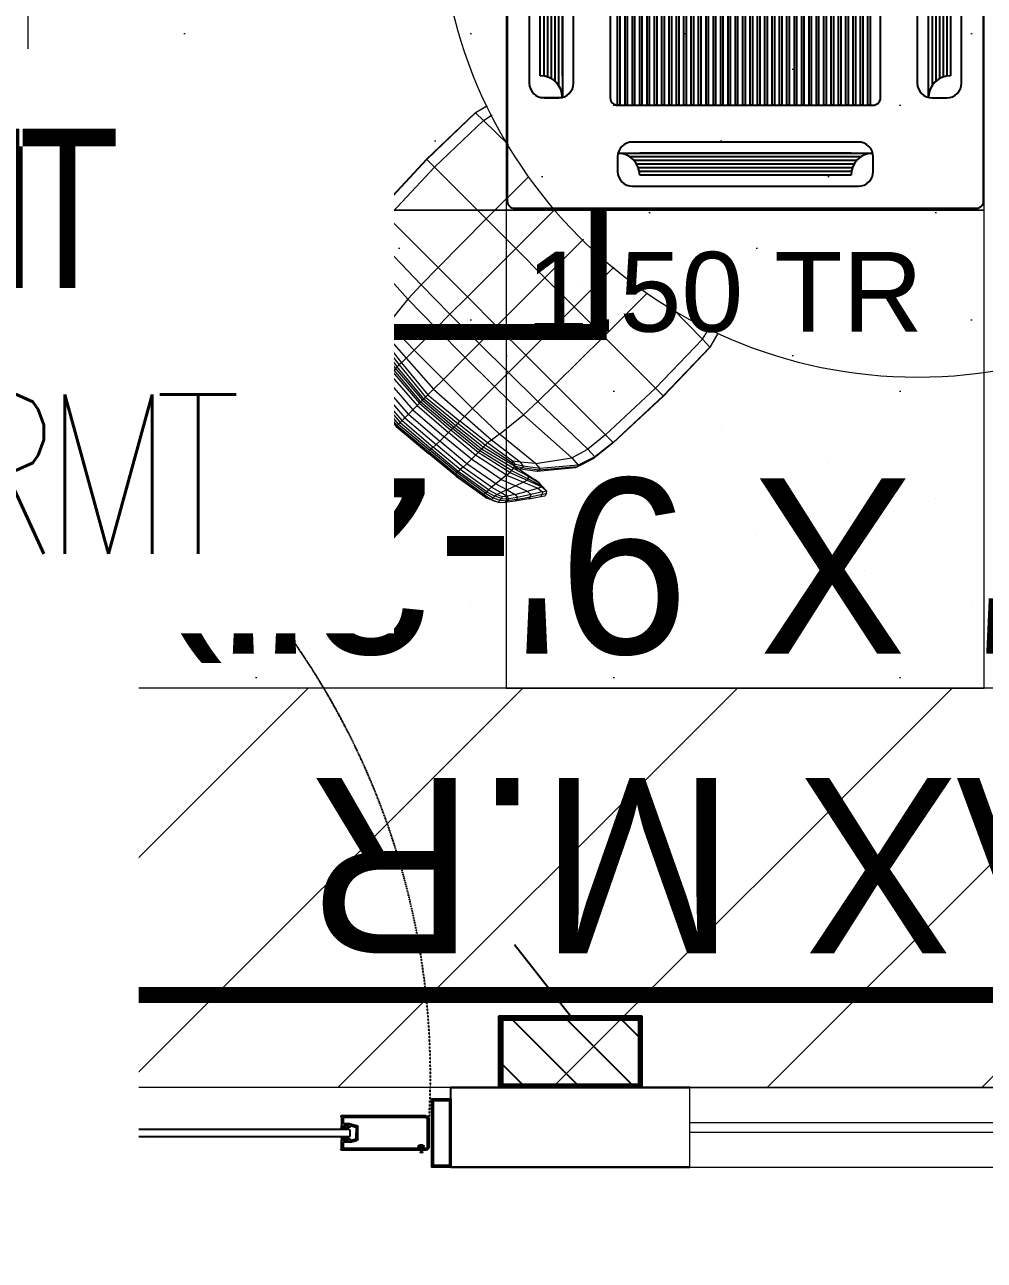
# Model space of a CAD drawing. Header units: millimetres. Extents: x 148480 to 578986, y 39883 to 155062.
# Drawn here: x 246622 to 247826, y 88397 to 89948 of the extents above; entities that cross this region are included whole.
import ezdxf

# ---------------------------------------------------------------- set-up
doc = ezdxf.new("R2010")
doc.units = ezdxf.units.MM
doc.linetypes.add('CONTINOUS', pattern=[0])
doc.linetypes.add('HIDDEN', pattern=[0.375, 0.25, -0.125])
for name, color, linetype in [('001-TEXT', 250, 'Continuous'), ('2', 7, 'Continuous'), ('AC-RA-DIFFUSER', 6, 'Continuous'), ('ceilings', 253, 'Continuous'), ('DNM JEB', 4, 'Continuous'), ('EL-SWITCH BOXWS', 30, 'Continuous'), ('Flooring', 44, 'Continuous'), ('Hatch 01_UC', 7, 'Continuous'), ('I - MODULAR', 44, 'Continuous'), ('Layer4', 6, 'Continuous'), ('M HVAC DRAIN PIPE', 30, 'Continuous'), ('M-HVAC VRV PIPE', 4, 'Continuous'), ('M-HVAC-TEXT', 7, 'Continuous'), ('TENANCY', 3, 'Continuous')]:
    doc.layers.add(name, color=color, linetype=linetype)
for name, color, linetype, lineweight in [('A-GLAZ', 140, 'Continuous', 18), ('G-IMPT', 8, 'Continuous', 5), ('I-FURN', 30, 'Continuous', 5), ('I-PART-GYP', 6, 'Continuous', 30), ('M-HVAC-CASSETTE UNIT', 7, 'Continuous', 18), ('P-PIPE-IDEN', 7, 'Continuous', 9)]:
    doc.layers.add(name, color=color, linetype=linetype, lineweight=lineweight)
doc.styles.add('Arial_2', font='arial.ttf', dxfattribs={"height": 75})
doc.styles.add('Herbalife_Third Floor - Furniture Layout - 210201$0$CG', font='GOTHIC.TTF')
doc.styles.add('romans', font='stylu.ttf', dxfattribs={"height": 125})
doc.styles.add('VIJETH', font='swiss.ttf')

# ---------------------------------------------------------------- blocks, each defined once
blk = doc.blocks.new('A$C5BB6640F')
at = {"layer": '2', "color": 8, "linetype": 'Continuous'}
for p, q in [((0.8, 2.6), (0, 0)), ((1, 2.6), (0.5, 0)), ((2.1, 8.2), (0.8, 8.2)), ((0.8, 8.2), (0.8, 2.6)), ((2.1, 6.4), (0.8, 6.4)), ((2.1, 4.5), (0.8, 4.5)), ((2.1, 2.6), (0.8, 2.6)), ((1.2, 2.6), (0.9, 0)), ((1.4, 2.6), (1.4, 0)), ((1.6, 2.6), (1.9, 0)), ((1.8, 2.6), (2.3, 0)), ((2.1, 8.2), (2.1, 2.6)), ((2.1, 2.6), (2.8, 0))]:
    blk.add_line(p, q, dxfattribs=at)
blk = doc.blocks.new('A$C4A242C7C')
at = {"layer": '2', "color": 8, "linetype": 'Continuous'}
for p, q in [((0, 4), (0, 115.4)), ((0.4, 115.8), (0.6, 115.8)), ((1.4, 115), (13, 115)), ((13, 115), (13, 112.6)), ((32, 115), (32, 112.6)), ((43.6, 115), (32, 115)), ((44.6, 115.8), (44.4, 115.8)), ((45, 11.7), (45, 115.4)), ((2, 113), (10.5, 113)), ((2, 4), (2, 113)), ((10.5, 103.9), (10.5, 113)), ((10.6, 103.4), (12.8, 95.2)), ((14, 111.3), (12.5, 111.3)), ((12.5, 104.8), (12.5, 111.3)), ((14, 104.8), (12.5, 104.8)), ((14.8, 103.8), (12.5, 103.8)), ((12.5, 103.8), (14.7, 95.7)), ((14.7, 112.6), (13, 112.6)), ((14, 110), (14, 111.3)), ((14, 106.1), (14, 104.8)), ((14.3, 109.8), (15, 110)), ((14.3, 106.3), (15, 106.1)), ((14.7, 112.6), (15.2, 110.4)), ((14.8, 103.8), (15.2, 105.6)), ((30.3, 112.6), (29.8, 110.4)), ((30.2, 103.8), (29.8, 105.6)), ((30.7, 109.8), (30, 110)), ((30.7, 106.3), (30, 106.1)), ((30.2, 103.8), (32.5, 103.8)), ((32, 112.6), (30.3, 112.6)), ((32.5, 103.8), (30.3, 95.7)), ((31, 111.3), (32.5, 111.3)), ((31, 110), (31, 111.3)), ((31, 106.1), (31, 104.8)), ((31, 104.8), (32.5, 104.8)), ((34.4, 103.4), (32.2, 95.2)), ((32.5, 104.8), (32.5, 111.3)), ((34.5, 113), (43, 113)), ((34.5, 103.9), (34.5, 113)), ((43, 14.2), (43, 113)), ((14.7, 95.7), (22.5, 95.7)), ((30.3, 93.7), (14.7, 93.7)), ((30.3, 95.7), (22.5, 95.7)), ((4, 2), (41, 2)), ((4, 0), (41, 0)), ((38.5, 8.4), (38.5, 11.7)), ((42.5, 13.7), (40.5, 13.7)), ((40.5, 8.8), (40.5, 11.3)), ((42.5, 6.4), (40.5, 6.4)), ((44, 11.7), (40.9, 11.7)), ((44, 8.4), (40.9, 8.4)), ((43, 4), (43, 5.9)), ((44, 11.6), (44, 11.7)), ((44, 8.4), (44, 8.5)), ((44.4, 11.2), (44.5, 11.2)), ((44.4, 8.9), (44.5, 8.9)), ((45, 4), (45, 8.4))]:
    blk.add_line(p, q, dxfattribs=at)
for centre, radius, start, end in [((0.4, 115.4), 0.4, 90, 180), ((0.6, 115.4), 0.4, 0, 90), ((1.4, 115.4), 0.4, 180, 270), ((43.6, 115.4), 0.4, 270, 0), ((44.4, 115.4), 0.4, 90, 180), ((44.6, 115.4), 0.4, 0, 90), ((12.5, 103.9), 2, 180, 195), ((14.2, 110), 0.2, 180, 285), ((14.2, 106.1), 0.2, 75, 180), ((14.8, 110.3), 0.4, 285, 15), ((14.8, 105.7), 0.4, 345, 75), ((30.1, 110.3), 0.4, 165, 255), ((30.1, 105.7), 0.4, 105, 195), ((30.8, 110), 0.2, 255, 0), ((30.8, 106.1), 0.2, 0, 105), ((32.5, 103.9), 2, 345, 0), ((14.7, 95.7), 2, 195, 270), ((30.3, 95.7), 2, 270, 345), ((4, 4), 4, 180, 270), ((4, 4), 2, 180, 270), ((40.5, 11.7), 2, 90, 180), ((40.5, 8.4), 2, 180, 270), ((40.9, 11.3), 0.4, 90, 180), ((40.9, 8.8), 0.4, 180, 270), ((41, 4), 4, 270, 0), ((41, 4), 2, 270, 0), ((42.5, 14.2), 0.5, 270, 0), ((42.5, 5.9), 0.5, 0, 90), ((44.4, 11.6), 0.4, 180, 270), ((44.4, 8.5), 0.4, 90, 180), ((44.5, 11.7), 0.5, 270, 0), ((44.5, 8.4), 0.5, 0, 90)]:
    blk.add_arc(centre, radius, start, end, dxfattribs=at)
blk = doc.blocks.new('A$C109E4DED')
at = {"layer": 'TENANCY', "rotation": 90}
blk.add_blockref('A$C4A242C7C', (75.8, 0), dxfattribs=at)
blk = doc.blocks.new('A$C57546ED1')
at = {"layer": '2', "color": 8, "linetype": 'Continuous'}
mesh = blk.add_polyface(dxfattribs=at)
corners = [(1, 3.4), (0.7, 2.6), (0, 2.7), (0.8, 4.1)]
mesh.append_faces([[corners[k] for k in face] for face in [(0, 1, 2, 3)]], dxfattribs={"color": 8})
mesh = blk.add_polyface(dxfattribs=at)
corners = [(2, 3.4), (2, 2.6), (0.7, 2.6), (1, 3.4)]
mesh.append_faces([[corners[k] for k in face] for face in [(0, 1, 2, 3)]], dxfattribs={"color": 8})
mesh = blk.add_polyface(dxfattribs=at)
corners = [(2.3, 4.1), (2.2, 1.7), (2, 2.6), (2, 3.4)]
mesh.append_faces([[corners[k] for k in face] for face in [(0, 1, 2, 3)]], dxfattribs={"color": 8})
mesh = blk.add_polyface(dxfattribs=at)
corners = [(2.7, 3.4), (2.5, 2.5), (2.2, 1.7), (2.3, 4.1)]
mesh.append_faces([[corners[k] for k in face] for face in [(0, 1, 2, 3)]], dxfattribs={"color": 8})
mesh = blk.add_polyface(dxfattribs=at)
corners = [(3.3, 3.4), (3.2, 2.5), (2.5, 2.5), (2.7, 3.4)]
mesh.append_faces([[corners[k] for k in face] for face in [(0, 1, 2, 3)]], dxfattribs={"color": 8})
mesh = blk.add_polyface(dxfattribs=at)
corners = [(3.6, 4.2), (3.5, 2.4), (3.2, 2.5), (3.3, 3.4)]
mesh.append_faces([[corners[k] for k in face] for face in [(0, 1, 2, 3)]], dxfattribs={"color": 8})
mesh = blk.add_polyface(dxfattribs=at)
corners = [(4.1, 3.5), (3.9, 2.4), (3.5, 2.4), (3.6, 4.2)]
mesh.append_faces([[corners[k] for k in face] for face in [(0, 1, 2, 3)]], dxfattribs={"color": 8})
mesh = blk.add_polyface(dxfattribs=at)
corners = [(6.5, 3.6), (5.8, 2.3), (3.9, 2.4), (4.1, 3.5)]
mesh.append_faces([[corners[k] for k in face] for face in [(0, 1, 2, 3)]], dxfattribs={"color": 8})
mesh = blk.add_polyface(dxfattribs=at)
corners = [(6.8, 4.6), (6.2, 0), (5.8, 2.3), (6.5, 3.6)]
mesh.append_faces([[corners[k] for k in face] for face in [(0, 1, 2, 3)]], dxfattribs={"color": 8})
mesh = blk.add_polyface(dxfattribs=at)
corners = [(7.9, 4.6), (7.5, 0), (6.2, 0), (6.8, 4.6)]
mesh.append_faces([[corners[k] for k in face] for face in [(0, 1, 2, 3)]], dxfattribs={"color": 8})
blk = doc.blocks.new('Steelcase EMEA Bolia - Mood Dining Chair - scx_bolia_d3_ancilary_mood_leg_18ba0357-414835-Level 1')
at = {"layer": 'G-IMPT'}
for p, q in [((-180, 167.4), (-167.9, 179.5)), ((-167.9, 179.5), (-166.8, 179.3)), ((-160.2, 171.8), (-167.9, 179.5)), ((-160.8, 171), (-167.9, 179.5)), ((-159.8, 172.2), (-166.8, 179.3)), ((-159.8, 172.2), (-166.8, 179.3)), ((-180, 167.4), (-179.8, 166.3)), ((-171.1, 158.5), (-180, 167.4)), ((-180, 167.4), (-171.2, 158.5)), ((-171.5, 158.1), (-179.8, 166.3))]:
    blk.add_line(p, q, dxfattribs=at)
blk = doc.blocks.new('Steelcase EMEA Bolia - Mood Dining Chair - scx_bolia_d3_ancilary_mood_back_18ba0357-414834-Level 1')
at = {"layer": 'G-IMPT'}
for p, q in [((-136.3, 243.9), (-90.2, 251.5)), ((-87, 250), (-130.5, 243.4)), ((-87.8, 251.5), (-128.1, 245.1)), ((-90.2, 251.5), (-44.7, 255.9)), ((-90.2, 251.5), (-87.8, 251.5)), ((-87.8, 251.5), (-43.7, 255.8)), ((-87.8, 251.5), (-87, 250)), ((-87.1, 245.4), (-43.4, 249.5)), ((-87, 250), (-43.3, 254.3)), ((-87, 247.7), (-43.3, 251.9)), ((-87, 247.7), (-87, 250)), ((-44.7, 255.9), (7.8, 260.5)), ((-44.7, 255.9), (-43.7, 255.8)), ((-43.7, 255.8), (7.8, 260.5)), ((-43.7, 255.8), (-43.3, 254.3)), ((7.8, 250.3), (-43.6, 246.2)), ((-43.6, 246.2), (-43.4, 249.5)), ((-43.4, 249.5), (7.8, 253.7)), ((-43.4, 249.5), (-43.3, 251.9)), ((7.8, 258.8), (-43.3, 254.3)), ((7.8, 256.3), (-43.3, 251.9)), ((-43.3, 251.9), (-43.3, 254.3)), ((7.8, 260.5), (60.3, 255.9)), ((7.8, 260.5), (7.8, 258.8)), ((7.8, 260.5), (59.2, 255.8)), ((7.8, 256.3), (7.8, 258.8)), ((7.8, 258.8), (58.8, 254.3)), ((7.8, 253.7), (7.8, 256.3)), ((7.8, 256.3), (58.8, 251.9)), ((7.8, 250.3), (7.8, 253.7)), ((7.8, 253.7), (58.9, 249.5)), ((7.8, 245.4), (7.8, 250.3)), ((7.8, 250.3), (59.1, 246.2)), ((59.2, 255.8), (58.8, 254.3)), ((58.8, 251.9), (58.8, 254.3)), ((102.5, 250), (58.8, 254.3)), ((102.6, 247.7), (58.8, 251.9)), ((58.9, 249.5), (58.8, 251.9)), ((59.1, 246.2), (58.9, 249.5)), ((102.7, 245.4), (58.9, 249.5)), ((60.3, 255.9), (59.2, 255.8)), ((103.3, 251.5), (59.2, 255.8)), ((105.7, 251.5), (60.3, 255.9)), ((103.3, 251.5), (102.5, 250)), ((102.6, 247.7), (102.5, 250)), ((146, 243.4), (102.5, 250)), ((105.7, 251.5), (103.3, 251.5)), ((103.3, 251.5), (143.6, 245.1)), ((105.7, 251.5), (151.8, 243.9)), ((-149.9, 237.3), (-156.6, 231.3)), ((-149.8, 234.2), (-156.5, 228.2)), ((-141.8, 240.9), (-149.9, 237.3)), ((-143.8, 240.8), (-149.9, 237.3)), ((-149.8, 234.2), (-149.9, 237.3)), ((-141.8, 238), (-149.8, 234.2)), ((-149.5, 231.2), (-149.8, 234.2)), ((-141.6, 235.1), (-149.5, 231.2)), ((-143.8, 240.8), (-136.3, 243.9)), ((-142, 231.4), (-141.6, 235.1)), ((-130.3, 234.8), (-142, 231.4)), ((-136.3, 243.9), (-141.8, 240.9)), ((-130.5, 243.4), (-141.8, 240.9)), ((-141.8, 238), (-141.8, 240.9)), ((-130.6, 240.8), (-141.8, 238)), ((-141.6, 235.1), (-141.8, 238)), ((-130.5, 238.2), (-141.6, 235.1)), ((-136.3, 243.9), (-128.1, 245.1)), ((-87.6, 237.4), (-130.7, 229.9)), ((-130.7, 229.9), (-130.3, 234.8)), ((-130.6, 240.8), (-87, 247.7)), ((-130.6, 240.8), (-130.5, 243.4)), ((-130.5, 238.2), (-130.6, 240.8)), ((-87.1, 245.4), (-130.5, 238.2)), ((-128.1, 245.1), (-130.5, 243.4)), ((-130.3, 234.8), (-130.5, 238.2)), ((-130.3, 234.8), (-87.3, 242.2)), ((-87.9, 231), (-87.6, 237.4)), ((-87.9, 231), (-44, 235)), ((-87.6, 237.4), (-87.3, 242.2)), ((-87.6, 237.4), (-43.8, 241.4)), ((-87.3, 242.2), (-43.6, 246.2)), ((-87.3, 242.2), (-87.1, 245.4)), ((-87.1, 245.4), (-87, 247.7)), ((-44.1, 227.1), (-44, 235)), ((-44, 235), (-43.8, 241.4)), ((7.8, 238.9), (-44, 235)), ((-43.8, 241.4), (-43.6, 246.2)), ((-43.8, 241.4), (7.8, 245.4)), ((7.8, 238.9), (7.8, 245.4)), ((7.8, 245.4), (59.3, 241.4)), ((7.8, 230.9), (7.8, 238.9)), ((7.8, 238.9), (59.5, 235)), ((102.8, 242.2), (59.1, 246.2)), ((59.3, 241.4), (59.1, 246.2)), ((59.5, 235), (59.3, 241.4)), ((103.2, 237.4), (59.3, 241.4)), ((103.5, 231), (59.5, 235)), ((59.6, 227.1), (59.5, 235)), ((102.7, 245.4), (102.6, 247.7)), ((146.2, 240.8), (102.6, 247.7)), ((102.8, 242.2), (102.7, 245.4)), ((146, 238.2), (102.7, 245.4)), ((103.2, 237.4), (102.8, 242.2)), ((145.9, 234.8), (102.8, 242.2)), ((103.5, 231), (103.2, 237.4)), ((146.2, 229.9), (103.2, 237.4)), ((151.8, 243.9), (143.6, 245.1)), ((143.6, 245.1), (146, 243.4)), ((145.9, 234.8), (146, 238.2)), ((146.2, 229.9), (145.9, 234.8)), ((145.9, 234.8), (157.5, 231.4)), ((146.2, 240.8), (146, 243.4)), ((146, 243.4), (157.3, 240.9)), ((146, 238.2), (146.2, 240.8)), ((146, 238.2), (157.1, 235.1)), ((146.2, 240.8), (157.3, 238)), ((159.3, 240.8), (151.8, 243.9)), ((151.8, 243.9), (157.3, 240.9)), ((157.1, 235.1), (157.3, 238)), ((157.5, 231.4), (157.1, 235.1)), ((165.1, 231.2), (157.1, 235.1)), ((157.3, 238), (157.3, 240.9)), ((157.3, 240.9), (165.4, 237.3)), ((157.3, 238), (165.3, 234.2)), ((159.3, 240.8), (165.4, 237.3)), ((165.1, 231.2), (165.3, 234.2)), ((165.3, 234.2), (165.4, 237.3)), ((165.3, 234.2), (172.1, 228.2)), ((165.4, 237.3), (172.1, 231.3)), ((-164, 221.7), (-174.1, 207.1)), ((-163.9, 218.7), (-173.6, 204.1)), ((-164, 221.7), (-156.6, 231.3)), ((-163.9, 218.7), (-164, 221.7)), ((-163.9, 218.7), (-156.5, 228.2)), ((-162.9, 215.9), (-163.9, 218.7)), ((-162.9, 215.9), (-156, 225.2)), ((-158.2, 215.2), (-152.6, 224)), ((-146.9, 218.3), (-158.2, 215.2)), ((-156.5, 228.2), (-156.6, 231.3)), ((-156, 225.2), (-156.5, 228.2)), ((-149.5, 231.2), (-156, 225.2)), ((-152.6, 224), (-156, 225.2)), ((-148.3, 228.9), (-152.6, 224)), ((-143.8, 226.1), (-152.6, 224)), ((-151.1, 207.3), (-146.9, 218.3)), ((-148.3, 228.9), (-149.5, 231.2)), ((-142, 231.4), (-148.3, 228.9)), ((-146.9, 218.3), (-143.8, 226.1)), ((-131.4, 223.1), (-146.9, 218.3)), ((-143.8, 226.1), (-142, 231.4)), ((-130.7, 229.9), (-143.8, 226.1)), ((-88, 223.1), (-132.5, 214.3)), ((-132.5, 214.3), (-131.4, 223.1)), ((-131.4, 223.1), (-87.9, 231)), ((-131.4, 223.1), (-130.7, 229.9)), ((-88, 223.1), (-87.9, 231)), ((-88, 223.1), (-44.1, 227.1)), ((-88, 215.9), (-88, 223.1)), ((-88, 215.9), (-44.1, 219.8)), ((-44.1, 227.1), (7.8, 230.9)), ((-44.1, 219.8), (-44.1, 227.1)), ((-44.1, 219.8), (7.8, 223.6)), ((-44.1, 219.8), (-44.1, 215.4)), ((-44.1, 215.4), (7.8, 219.4)), ((7.8, 223.6), (7.8, 230.9)), ((7.8, 230.9), (59.6, 227.1)), ((7.8, 223.6), (7.8, 219.4)), ((7.8, 223.6), (59.6, 219.8)), ((7.8, 216.7), (7.8, 219.4)), ((7.8, 219.4), (59.6, 215.4)), ((103.6, 223.1), (59.6, 227.1)), ((59.6, 227.1), (59.6, 219.8)), ((103.6, 215.9), (59.6, 219.8)), ((59.6, 219.8), (59.6, 215.4)), ((103.6, 223.1), (103.5, 231)), ((147, 223.1), (103.5, 231)), ((148, 214.3), (103.6, 223.1)), ((103.6, 223.1), (103.6, 215.9)), ((147, 223.1), (146.2, 229.9)), ((146.2, 229.9), (159.3, 226.1)), ((148, 214.3), (147, 223.1)), ((147, 223.1), (162.4, 218.3)), ((159.3, 226.1), (157.5, 231.4)), ((157.5, 231.4), (163.9, 228.9)), ((162.4, 218.3), (159.3, 226.1)), ((159.3, 226.1), (168.1, 224)), ((166.7, 207.3), (162.4, 218.3)), ((162.4, 218.3), (173.7, 215.2)), ((163.9, 228.9), (165.1, 231.2)), ((163.9, 228.9), (168.1, 224)), ((165.1, 231.2), (171.5, 225.2)), ((168.1, 224), (171.5, 225.2)), ((173.7, 215.2), (168.1, 224)), ((171.5, 225.2), (172.1, 228.2)), ((178.4, 215.9), (171.5, 225.2)), ((179.5, 221.7), (172.1, 231.3)), ((172.1, 228.2), (172.1, 231.3)), ((179.4, 218.7), (172.1, 228.2)), ((178.4, 215.9), (179.4, 218.7)), ((179.4, 218.7), (179.5, 221.7)), ((179.4, 218.7), (189.1, 204.1)), ((189.6, 207.1), (179.5, 221.7)), ((-174.1, 207.1), (-182.7, 194.4)), ((-173.6, 204.1), (-181.8, 191.4)), ((-173.6, 204.1), (-174.1, 207.1)), ((-172.1, 201.5), (-173.6, 204.1)), ((-165.8, 201.8), (-172.5, 189.8)), ((-172.1, 201.5), (-162.9, 215.9)), ((-165.8, 201.8), (-172.1, 201.5)), ((-158.2, 215.2), (-165.8, 201.8)), ((-151.1, 207.3), (-165.8, 201.8)), ((-158.2, 215.2), (-162.9, 215.9)), ((-151.1, 207.3), (-154.9, 197.1)), ((-133.4, 206.1), (-154.9, 197.1)), ((-132.5, 214.3), (-151.1, 207.3)), ((-88, 211.2), (-133.8, 200.8)), ((-133.4, 206.1), (-133.8, 200.8)), ((-133.6, 197.2), (-88, 208)), ((-133.4, 206.1), (-88, 215.9)), ((-133.4, 206.1), (-132.5, 214.3)), ((-88, 205), (-133, 193.8)), ((-132.3, 191.1), (-88, 201.8)), ((-88, 215.9), (-88, 211.2)), ((-88, 211.2), (-44.1, 215.4)), ((-88, 208), (-44.1, 212.5)), ((-88, 208), (-88, 211.2)), ((-88, 205), (-44.1, 209.8)), ((-88, 205), (-88, 208)), ((-88, 201.8), (-44.1, 206.8)), ((-88, 201.8), (-88, 205)), ((-87.8, 198.1), (-88, 201.8)), ((-87.8, 198.1), (-44.1, 203.3)), ((7.8, 216.7), (-44.1, 212.5)), ((-44.1, 212.5), (-44.1, 215.4)), ((-44.1, 209.8), (7.8, 214.2)), ((-44.1, 209.8), (-44.1, 212.5)), ((7.8, 211.5), (-44.1, 206.8)), ((-44.1, 206.8), (-44.1, 209.8)), ((-44.1, 203.3), (7.8, 208.4)), ((-44.1, 203.3), (-44.1, 206.8)), ((-44.1, 199.4), (7.8, 204.6)), ((-44.1, 199.4), (-44.1, 203.3)), ((7.8, 214.2), (7.8, 216.7)), ((7.8, 216.7), (59.6, 212.5)), ((7.8, 211.5), (7.8, 214.2)), ((7.8, 214.2), (59.6, 209.8)), ((7.8, 208.4), (7.8, 211.5)), ((7.8, 211.5), (59.6, 206.8)), ((7.8, 204.6), (7.8, 208.4)), ((7.8, 208.4), (59.6, 203.3)), ((7.8, 194.2), (7.8, 204.6)), ((7.8, 204.6), (59.6, 199.4)), ((59.6, 212.5), (59.6, 215.4)), ((103.6, 211.2), (59.6, 215.4)), ((103.6, 208), (59.6, 212.5)), ((59.6, 209.8), (59.6, 212.5)), ((59.6, 206.8), (59.6, 209.8)), ((103.6, 205), (59.6, 209.8)), ((103.5, 201.8), (59.6, 206.8)), ((59.6, 203.3), (59.6, 206.8)), ((103.3, 198.1), (59.6, 203.3)), ((59.6, 203.3), (59.6, 199.4)), ((103.3, 198.1), (103.5, 201.8)), ((103.5, 201.8), (103.6, 205)), ((147.9, 191.1), (103.5, 201.8)), ((149, 206.1), (103.6, 215.9)), ((103.6, 215.9), (103.6, 211.2)), ((103.6, 208), (103.6, 211.2)), ((149.3, 200.8), (103.6, 211.2)), ((103.6, 205), (103.6, 208)), ((149.2, 197.2), (103.6, 208)), ((148.5, 193.8), (103.6, 205)), ((149, 206.1), (148, 214.3)), ((148, 214.3), (166.7, 207.3)), ((149, 206.1), (170.4, 197.1)), ((149, 206.1), (149.3, 200.8)), ((170.4, 197.1), (166.7, 207.3)), ((166.7, 207.3), (181.4, 201.8)), ((173.7, 215.2), (178.4, 215.9)), ((173.7, 215.2), (181.4, 201.8)), ((187.6, 201.5), (178.4, 215.9)), ((181.4, 201.8), (188, 189.8)), ((181.4, 201.8), (187.6, 201.5)), ((187.6, 201.5), (189.1, 204.1)), ((189.1, 204.1), (189.6, 207.1)), ((189.1, 204.1), (197.4, 191.4)), ((189.6, 207.1), (198.3, 194.4)), ((-182.7, 194.4), (-185.9, 190.1)), ((-184.9, 187.1), (-185.9, 190.1)), ((-181.8, 191.4), (-184.9, 187.1)), ((-182.9, 184.5), (-184.9, 187.1)), ((-179.9, 188.9), (-182.9, 184.5)), ((-181.8, 191.4), (-182.7, 194.4)), ((-179.9, 188.9), (-181.8, 191.4)), ((-172.1, 201.5), (-179.9, 188.9)), ((-172.5, 189.8), (-179.9, 188.9)), ((-156.3, 192.2), (-175, 185.2)), ((-172.5, 189.8), (-175, 185.2)), ((-155.6, 189.9), (-173.8, 184.5)), ((-154.9, 197.1), (-172.5, 189.8)), ((-153, 187.7), (-169.2, 183.7)), ((-150.9, 187), (-162.8, 184.8)), ((-157.1, 175.5), (-140.3, 188.3)), ((-133.8, 200.8), (-156.3, 192.2)), ((-154.9, 197.1), (-156.3, 192.2)), ((-155.6, 189.9), (-156.3, 192.2)), ((-133.6, 197.2), (-155.6, 189.9)), ((-153, 187.7), (-155.6, 189.9)), ((-133, 193.8), (-153, 187.7)), ((-153, 187.7), (-150.9, 187)), ((-132.3, 191.1), (-150.9, 187)), ((-140.7, 185.6), (-133.3, 190.9)), ((-140.7, 185.6), (-140.3, 188.3)), ((-140.3, 188.3), (-138.4, 189.8)), ((-138.6, 189.7), (-140.3, 188.3)), ((-140, 183.1), (-131.5, 188.9)), ((-126.6, 190.3), (-138, 191.7)), ((-132.3, 191.1), (-138, 191.7)), ((-88.9, 188.1), (-133.9, 182.1)), ((-133.9, 182.1), (-126.3, 188)), ((-133.6, 197.2), (-133.8, 200.8)), ((-133, 193.8), (-133.6, 197.2)), ((-132, 191.2), (-133.3, 194.1)), ((-133.3, 194.1), (-132.4, 191.5)), ((-132.3, 191.1), (-133, 193.8)), ((-126.6, 190.3), (-132.3, 191.1)), ((-131.5, 188.9), (-132.3, 191.1)), ((-132, 191.2), (-131.5, 188.9)), ((-126.3, 188), (-131.5, 188.9)), ((-126.6, 190.3), (-129.1, 190.8)), ((-87.8, 198.1), (-126.6, 190.3)), ((-126.3, 188), (-126.6, 190.3)), ((-126.3, 188), (-87.8, 194.4)), ((-91, 175.8), (-88.9, 188.1)), ((-88.9, 188.1), (-87.8, 194.4)), ((-88.9, 188.1), (-44.1, 191.3)), ((-87.8, 194.4), (-44.1, 199.4)), ((-87.8, 194.4), (-87.8, 198.1)), ((-44.1, 191.3), (-44.1, 199.4)), ((-44.1, 191.3), (7.8, 194.2)), ((-44.1, 177), (-44.1, 191.3)), ((7.8, 177), (7.8, 194.2)), ((7.8, 194.2), (59.6, 191.3)), ((59.6, 191.3), (59.6, 199.4)), ((103.3, 194.4), (59.6, 199.4)), ((59.6, 177), (59.6, 191.3)), ((104.4, 188.1), (59.6, 191.3)), ((142.1, 190.3), (103.3, 198.1)), ((103.3, 198.1), (103.3, 194.4)), ((104.4, 188.1), (103.3, 194.4)), ((141.8, 188), (103.3, 194.4)), ((106.5, 175.8), (104.4, 188.1)), ((149.4, 182.1), (104.4, 188.1)), ((141.8, 188), (142.1, 190.3)), ((141.8, 188), (147, 188.9)), ((149.4, 182.1), (141.8, 188)), ((142.1, 190.3), (153.5, 191.7)), ((142.1, 190.3), (147.9, 191.1)), ((142.1, 190.3), (144.6, 190.8)), ((147, 188.9), (147.5, 191.2)), ((147, 188.9), (147.8, 191.1)), ((155.6, 183.1), (147, 188.9)), ((147.5, 191.2), (148.8, 194.1)), ((148.8, 194.1), (147.9, 191.5)), ((147.9, 191.1), (148.5, 193.8)), ((147.9, 191.1), (153.5, 191.7)), ((147.9, 191.1), (166.4, 187)), ((148.5, 193.8), (149.2, 197.2)), ((148.5, 193.8), (168.6, 187.7)), ((156.2, 185.6), (148.8, 190.9)), ((149.2, 197.2), (149.3, 200.8)), ((149.2, 197.2), (171.2, 189.9)), ((149.3, 200.8), (171.8, 192.2)), ((155.8, 188.3), (153.9, 189.8)), ((154.1, 189.7), (155.8, 188.3)), ((172.6, 175.5), (155.8, 188.3)), ((156.2, 185.6), (155.8, 188.3)), ((166.4, 187), (168.6, 187.7)), ((166.4, 187), (178.3, 184.8)), ((168.6, 187.7), (171.2, 189.9)), ((168.6, 187.7), (184.7, 183.7)), ((170.4, 197.1), (188, 189.8)), ((170.4, 197.1), (171.8, 192.2)), ((171.2, 189.9), (171.8, 192.2)), ((171.8, 192.2), (190.5, 185.2)), ((172.3, 189.5), (189.3, 184.5)), ((195.5, 188.9), (187.6, 201.5)), ((188, 189.8), (195.5, 188.9)), ((188, 189.8), (190.5, 185.2)), ((195.5, 188.9), (197.4, 191.4)), ((195.5, 188.9), (198.4, 184.5)), ((197.4, 191.4), (198.3, 194.4)), ((197.4, 191.4), (200.4, 187.1)), ((198.3, 194.4), (201.4, 190.1)), ((198.4, 184.5), (200.4, 187.1)), ((200.4, 187.1), (201.4, 190.1)), ((-188.7, 135.8), (-157.6, 173)), ((-188, 138.1), (-157.1, 175.5)), ((-175, 185.2), (-182.9, 184.5)), ((-181.4, 184.4), (-182.9, 184.5)), ((-173.8, 184.5), (-181.4, 184.4)), ((-169.2, 183.7), (-181.4, 184.4)), ((-173.8, 184.5), (-175, 185.2)), ((-173.8, 184.5), (-169.2, 183.7)), ((-169.2, 183.7), (-162.8, 184.8)), ((-157.6, 173), (-140.7, 185.6)), ((-157.6, 173), (-157.1, 175.5)), ((-157, 170.5), (-157.6, 173)), ((-157, 170.5), (-140, 183.1)), ((-148.8, 169.7), (-133.9, 182.1)), ((-148.8, 169.7), (-91, 175.8)), ((-140, 183.1), (-140.7, 185.6)), ((-133.9, 182.1), (-140, 183.1)), ((-94.9, 137.3), (-91, 175.8)), ((-91, 175.8), (-44.1, 177)), ((-44.1, 138.1), (-44.1, 177)), ((-44.1, 177), (7.8, 177)), ((7.8, 177), (7.8, 138.2)), ((7.8, 177), (59.6, 177)), ((106.5, 175.8), (59.6, 177)), ((59.6, 177), (59.6, 138.1)), ((164.3, 169.7), (106.5, 175.8)), ((106.5, 175.8), (110.4, 137.3)), ((149.4, 182.1), (155.6, 183.1)), ((164.3, 169.7), (149.4, 182.1)), ((155.6, 183.1), (156.2, 185.6)), ((172.5, 170.5), (155.6, 183.1)), ((173.1, 173), (156.2, 185.6)), ((172.5, 170.5), (173.1, 173)), ((203.6, 138.1), (172.6, 175.5)), ((173.1, 173), (172.6, 175.5)), ((204.2, 135.8), (173.1, 173)), ((184.7, 183.7), (178.3, 184.8)), ((189.3, 184.5), (184.7, 183.7)), ((184.7, 183.7), (197, 184.4)), ((189.3, 184.5), (190.5, 185.2)), ((189.3, 184.5), (197, 184.4)), ((190.5, 185.2), (198.4, 184.5)), ((197, 184.4), (198.4, 184.5)), ((-188, 133.5), (-157, 170.5)), ((-148.8, 169.7), (-175.9, 132.7)), ((-148.8, 169.7), (-157, 170.5)), ((164.3, 169.7), (172.5, 170.5)), ((164.3, 169.7), (191.4, 132.7)), ((203.6, 133.5), (172.5, 170.5)), ((-188.7, 135.8), (-196.1, 112.5)), ((-188, 138.1), (-195.6, 113.9)), ((-188.7, 135.8), (-195.6, 113.9)), ((-195.6, 111.2), (-188, 133.5)), ((-188.7, 135.8), (-188, 138.1)), ((-188, 133.5), (-188.7, 135.8)), ((-175.9, 132.7), (-188, 133.5)), ((-175.9, 132.7), (-182.6, 110.7)), ((-175.9, 132.7), (-94.9, 137.3)), ((-94.9, 137.3), (-95.8, 112.9)), ((-94.9, 137.3), (-44.1, 138.1)), ((-44.1, 138.1), (7.8, 138.2)), ((-44.1, 138.1), (-44.1, 113.3)), ((7.8, 138.2), (7.8, 113.5)), ((7.8, 138.2), (59.6, 138.1)), ((110.4, 137.3), (59.6, 138.1)), ((59.6, 138.1), (59.6, 113.3)), ((110.4, 137.3), (191.4, 132.7)), ((110.4, 137.3), (111.4, 112.9)), ((191.4, 132.7), (203.6, 133.5)), ((191.4, 132.7), (198.1, 110.7)), ((211.1, 113.9), (203.6, 138.1)), ((204.2, 135.8), (203.6, 138.1)), ((203.6, 133.5), (204.2, 135.8)), ((211.1, 111.2), (203.6, 133.5)), ((204.2, 135.8), (211.7, 112.5)), ((204.2, 135.8), (211.1, 113.9)), ((-199.3, 82.8), (-196.1, 112.5)), ((-198.8, 82.4), (-195.6, 111.2)), ((-195.6, 111.2), (-196.1, 112.5)), ((-182.6, 110.7), (-195.6, 111.2)), ((-185.5, 82.2), (-182.6, 110.7)), ((-182.6, 110.7), (-95.8, 112.9)), ((-96.3, 82.3), (-95.8, 112.9)), ((-95.8, 112.9), (-44.1, 113.3)), ((-44.1, 113.3), (7.8, 113.5)), ((-44.1, 82.4), (-44.1, 113.3)), ((7.8, 82.6), (7.8, 113.5)), ((7.8, 113.5), (59.6, 113.3)), ((59.6, 82.4), (59.6, 113.3)), ((111.4, 112.9), (59.6, 113.3)), ((111.8, 82.3), (111.4, 112.9)), ((111.4, 112.9), (198.1, 110.7)), ((198.1, 110.7), (211.1, 111.2)), ((201, 82.2), (198.1, 110.7)), ((211.1, 111.2), (211.7, 112.5)), ((214.3, 82.4), (211.1, 111.2)), ((214.8, 82.8), (211.7, 112.5)), ((-202.5, -3.5), (-199.3, 82.8)), ((-202, -3.5), (-198.8, 82.4)), ((-198.8, 82.4), (-199.3, 82.8)), ((-185.5, 82.2), (-198.8, 82.4)), ((-188.2, -3.5), (-185.5, 82.2)), ((-185.5, 82.2), (-96.3, 82.3)), ((-96.6, -3.6), (-96.3, 82.3)), ((-96.3, 82.3), (-44.1, 82.4)), ((-44.1, 82.4), (7.8, 82.6)), ((-44.1, -3.6), (-44.1, 82.4)), ((7.8, 82.6), (59.6, 82.4)), ((7.8, 82.6), (7.8, -3.2)), ((59.6, -3.6), (59.6, 82.4)), ((111.8, 82.3), (59.6, 82.4)), ((112.2, -3.6), (111.8, 82.3)), ((201, 82.2), (111.8, 82.3)), ((201, 82.2), (214.3, 82.4)), ((203.7, -3.5), (201, 82.2)), ((214.3, 82.4), (214.8, 82.8)), ((217.5, -3.5), (214.3, 82.4)), ((218, -3.5), (214.8, 82.8)), ((-200.6, -88.2), (-202.5, -3.5)), ((-202, -3.5), (-202.5, -3.5)), ((-188.2, -3.5), (-202, -3.5)), ((-200.1, -88.2), (-202, -3.5)), ((-186.5, -88.4), (-188.2, -3.5)), ((-188.2, -3.5), (-96.6, -3.6)), ((-96.4, -79.2), (-96.6, -3.6)), ((-96.6, -3.6), (-44.1, -3.6)), ((-44.1, -3.6), (7.8, -3.2)), ((-44.1, -72.1), (-44.1, -3.6)), ((7.8, -71.6), (7.8, -3.2)), ((59.6, -3.6), (7.8, -3.2)), ((59.6, -73.7), (59.6, -3.6)), ((112.2, -3.6), (59.6, -3.6)), ((111.9, -79.8), (112.2, -3.6)), ((203.7, -3.5), (112.2, -3.6)), ((202.1, -88.4), (203.7, -3.5)), ((203.7, -3.5), (217.5, -3.5)), ((215.6, -88.2), (217.5, -3.5)), ((216.1, -88.2), (218, -3.5)), ((217.5, -3.5), (218, -3.5)), ((-200.6, -88.2), (-196.4, -104.6)), ((-200.1, -88.2), (-200.6, -88.2)), ((-186.5, -88.4), (-200.1, -88.2)), ((-195.9, -104.5), (-200.1, -88.2)), ((-186.5, -88.4), (-183.7, -100.9)), ((-186.5, -88.4), (-142.7, -88.9)), ((202.1, -88.4), (147.7, -89)), ((202.1, -88.4), (198.6, -103.9)), ((202.1, -88.4), (215.6, -88.2)), ((210.6, -107.5), (215.6, -88.2)), ((216.1, -88.2), (211.1, -107.6)), ((215.6, -88.2), (216.1, -88.2))]:
    blk.add_line(p, q, dxfattribs=at)
blk = doc.blocks.new('GFC1')
at = {"layer": 'A-GLAZ', "color": 8, "linetype": 'CONTINOUS', "lineweight": 13, "ltscale": 0.5}
for p, q in [((320089, 89600.4, 0), (321520.9, 89600.4, 0)), ((320089, 89500.4, 0), (321520.9, 89500.4, 0))]:
    blk.add_line(p, q, dxfattribs=at)
at = {"layer": 'A-GLAZ', "color": 8, "lineweight": 13, "ltscale": 0.5}
blk.add_line((320089, 89500.4, 0), (320089, 89600.4, 0), dxfattribs=at)
at = {"layer": 'A-GLAZ', "color": 8}
for p, q in [((320089, 89556.4, 0), (321520.9, 89556.4, 0)), ((320089, 89544.4, 0), (321520.9, 89544.4, 0))]:
    blk.add_line(p, q, dxfattribs=at)
at = {"layer": 'DNM JEB', "color": 8, "linetype": 'Continuous'}
blk.add_line((319789, 89500.4), (319789, 89600.4), dxfattribs=at)
at = {"layer": 'DNM JEB', "color": 8}
for p, q in [((318914.8, 89548), (319661.1, 89548)), ((319661.1, 89538.5), (318914.8, 89538.5))]:
    blk.add_line(p, q, dxfattribs=at)
at = {"layer": 'DNM JEB', "color": 8, "linetype": 'Continuous'}
for points in [[(319789, 89500.4), (319765.1, 89500.4), (319765.1, 89586.1), (319789, 89586.1)], [(319787.1, 89502.3), (319767.1, 89502.3), (319767.1, 89584.2), (319787.1, 89584.2)]]:
    blk.add_lwpolyline(points, close=True, dxfattribs=at)
at = {"layer": 'DNM JEB', "color": 8}
blk.add_lwpolyline([(319661.1, 89538.5), (319662.5, 89539.9), (319662.5, 89546.6), (319661.1, 89548)], dxfattribs=at)
at = {"layer": 'DNM JEB', "color": 8, "linetype": 'HIDDEN', "ltscale": 0.1}
blk.add_arc((318812.7, 89615.5), 950.6, 356.5059, 87.1815, dxfattribs=at)
at = {"layer": 'Flooring', "color": 8, "linetype": 'HIDDEN', "ltscale": 1500}
blk.add_arc((312848.3, 80077), 9598.5, 16.54068, 121.95899, dxfattribs=at)
at = {"layer": 'I-FURN', "color": 8}
for start, end in [(90, 270), (90, 270), (270, 90), (270, 90)]:
    blk.add_arc((320374.6, 91092.1), 600, start, end, dxfattribs=at)
at = {"layer": 'I-PART-GYP', "color": 8, "linetype": 'CONTINOUS'}
for points in [[(319789, 89600.4), (320089, 89600.4)], [(320089, 89500.4), (319789, 89500.4)]]:
    blk.add_lwpolyline(points, dxfattribs=at)
at = {"layer": 'DNM JEB', "color": 8}
for name, p, xscale, yscale, zscale, rotation in [('A$C109E4DED', (319689.1, 89564.7), -0.9523809523809526, 0.9523809523809526, 0.9523809523809528, 180), ('A$C5BB6640F', (319753.2, 89518.1), -0.9523809523809523, 0.9523809523809523, 0.9523809523809526, 359.9999999999999)]:
    blk.add_blockref(name, p, dxfattribs=dict(at, xscale=xscale, yscale=yscale, zscale=zscale, rotation=rotation))
at = {"layer": 'DNM JEB', "color": 8, "ltscale": 1.2, "zscale": 0.9523809523809526}
for p, xscale, yscale, rotation in [((319659, 89552.3), 0.9523809523809526, 0.9523809523809526, 180), ((319659, 89534.2), -0.9523809523809523, 0.9523809523809523, 359.9999999999999)]:
    blk.add_blockref('A$C57546ED1', p, dxfattribs=dict(at, xscale=xscale, yscale=yscale, rotation=rotation))
at = {"layer": 'I - MODULAR', "color": 8, "xscale": -1, "rotation": 134.999999999999}
for name in ['Steelcase EMEA Bolia - Mood Dining Chair - scx_bolia_d3_ancilary_mood_back_18ba0357-414834-Level 1', 'Steelcase EMEA Bolia - Mood Dining Chair - scx_bolia_d3_ancilary_mood_leg_18ba0357-414835-Level 1']:
    blk.add_blockref(name, (319899.2, 90619.9), dxfattribs=at)
at = {"layer": '001-TEXT', "color": 8, "style": 'Herbalife_Third Floor - Furniture Layout - 210201$0$CG'}
for s, p in [('(10\'-3" X 9\'-2")', (321295.7, 90365.1)), ('4 PAX M.R', (321061.5, 89988.7))]:
    blk.add_text(s, height=220, rotation=180, dxfattribs=at).set_placement(p)
blk = doc.blocks.new('GRID')
at = {"layer": 'ceilings', "lineweight": 5}
h = blk.add_hatch(dxfattribs=at)
h.set_pattern_fill('DOTS', color=8, scale=80, angle=45)
h.paths.add_polyline_path([(56229.9, 61282.6), (56229.9, 61882.6), (56829.9, 61882.6), (56829.9, 61282.6)])
at = {"layer": 'ceilings', "color": 8, "lineweight": 5}
blk.add_lwpolyline([(56229.9, 61282.6), (56229.9, 61882.6), (56829.9, 61882.6), (56829.9, 61282.6)], close=True, dxfattribs=at)
blk = doc.blocks.new('celling')
at = {"layer": 'Hatch 01_UC', "linetype": 'Continuous', "lineweight": 0, "transparency": 33554597}
h = blk.add_hatch(dxfattribs=at)
h.set_pattern_fill('ANSI31', color=8, scale=60, angle=180)
h.set_pattern_definition([(225, (458171.04, 85860.92), (134.70384, -134.70384), [])])
h.paths.add_polyline_path([(329028.2, 37069.2), (329028.2, 38869.2), (330828.2, 38869.2), (330828.2, 37069.2)], flags=16)
h.paths.add_polyline_path([(328465.7, 36567.7), (328465.7, 39370.7), (331390.7, 39370.7), (331390.7, 36567.7)])
at = {"layer": 'Hatch 01_UC', "color": 8, "linetype": 'Continuous', "lineweight": 0}
for points in [[(331390.7, 36567.7), (328465.7, 36567.7), (328465.7, 39370.7), (331390.7, 39370.7)], [(330828.2, 37069.2), (329028.2, 37069.2), (329028.2, 38869.2), (330828.2, 38869.2)]]:
    blk.add_lwpolyline(points, close=True, dxfattribs=at)
at = {"layer": 'ceilings', "rotation": 270}
for p in [(267745.6, 94499.1), (267745.6, 93899.1)]:
    blk.add_blockref('GRID', p, dxfattribs=at)
at = {"layer": 'ceilings', "xscale": -1, "rotation": 89.99999999999986}
for p in [(391510.8, 94499.1), (391510.8, 93899.1)]:
    blk.add_blockref('GRID', p, dxfattribs=at)
blk = doc.blocks.new('lsb')
at = {"layer": 'EL-SWITCH BOXWS', "extrusion": (0.000488338, 0.006137, 0.999981)}
h = blk.add_hatch(dxfattribs=at)
h.set_pattern_fill('ANSI31', color=8, scale=1.963905, angle=359.9998, style=0)
h.set_pattern_definition([(314.99982827, (-73506.04995, 20833.20643), (-0.17358683075, -0.1735857902), [])])
h.paths.add_polyline_path([(-179, 8.1), (-179, 202.2), (209.8, 202.2), (209.8, 8.1)])
h.paths.add_polyline_path([(-168.1, 16.1), (-168.1, 192), (200.7, 192), (200.7, 16.1)], flags=17)
at = {"layer": 'EL-SWITCH BOXWS'}
h = blk.add_hatch(dxfattribs=at)
h.set_pattern_fill('ANSI31', color=8, scale=38.4, angle=360, style=0)
h.set_pattern_definition([(135, (1791500.75, 34201.84), (74.331447, 74.331447), [])])
h.paths.add_polyline_path([(-179, 8.1), (-179, 202.2), (209.8, 202.2), (209.8, 8.1)])
at = {"layer": 'EL-SWITCH BOXWS', "color": 8}
for p, q in [((15.4, 202.2), (-136.8, 396.4)), ((-179, 202.2), (-179, 8.1)), ((209.8, 8.1), (209.8, 202.2)), ((-179, 8.1), (209.8, 8.1))]:
    blk.add_line(p, q, dxfattribs=at)
at = {"layer": 'EL-SWITCH BOXWS', "color": 8, "extrusion": (4.72941e-08, 0.012274, 0.999925)}
blk.add_line((-179, 202.2, -1.2), (209.8, 202.2, -1.2), dxfattribs=at)
at = {"layer": 'EL-SWITCH BOXWS', "color": 8, "extrusion": (0.000488338, 0.006137, 0.999981)}
for points, elevation in [([(-179, 202.2), (-179, 8.1), (209.8, 8.1), (209.8, 202.2)], 0), ([(-179, 8.1), (-179, 202.2), (209.8, 202.2), (209.8, 8.1)], 0), ([(-168.1, 16.1), (-168.1, 192), (200.7, 192), (200.7, 16.1)], 0.1)]:
    blk.add_lwpolyline(points, close=True, dxfattribs=dict(at, elevation=elevation))
blk = doc.blocks.new('DCC - All Capacities')
at = {"color": 3}
for p, q in [((-143.9, 273.5), (143.9, 273.5)), ((-143.5, 278.5), (143.5, 278.5)), ((-156.9, 253.5), (156.9, 253.5)), ((-151.1, 258.5), (151.1, 258.5)), ((-147.5, 263.5), (147.5, 263.5)), ((-145.2, 268.5), (145.2, 268.5)), ((173.5, 248.5), (-173.5, 248.5)), ((-143.5, 248.5), (143.5, 248.5)), ((-248.5, 173.5), (-248.5, -173.5)), ((248.5, -173.5), (248.5, 173.5)), ((-258.5, -151.1), (-258.5, 151.1)), ((-253.5, -156.9), (-253.5, 156.9)), ((253.5, 156.9), (253.5, -156.9)), ((258.5, 151.1), (258.5, -151.1)), ((-278.5, -143.5), (-278.5, 143.5)), ((-273.5, -143.9), (-273.5, 143.9)), ((-268.5, -145.2), (-268.5, 145.2)), ((-263.5, -147.5), (-263.5, 147.5)), ((-248.5, -143.5), (-248.5, 143.5)), ((263.5, 147.5), (263.5, -147.5)), ((268.5, 145.2), (268.5, -145.2)), ((273.5, 143.9), (273.5, -143.9)), ((278.5, 143.5), (278.5, -143.5)), ((-248.5, -173.5), (-278.5, -173.5)), ((-173.5, -248.5), (173.5, -248.5)), ((143.5, -248.5), (-143.5, -248.5)), ((156.9, -253.5), (-156.9, -253.5)), ((151.1, -258.5), (-151.1, -258.5)), ((147.5, -263.5), (-147.5, -263.5)), ((145.2, -268.5), (-145.2, -268.5)), ((143.9, -273.5), (-143.9, -273.5)), ((143.5, -278.5), (-143.5, -278.5))]:
    blk.add_line(p, q, dxfattribs=at)
at = {"color": 6}
for points in [[(-313.5, -323.5), (313.5, -323.5, 0.414214), (323.5, -313.5), (323.5, 313.5, 0.414214), (313.5, 323.5), (-313.5, 323.5, 0.414214), (-323.5, 313.5), (-323.5, -313.5, 0.414214)], [(-173.5, 273.5), (-173.5, 253.5, 0.414214), (-153.5, 233.5), (153.5, 233.5, 0.414214), (173.5, 253.5), (173.5, 273.5, 0.414214), (153.5, 293.5), (-153.5, 293.5, 0.414214)], [(-273.5, -173.5), (-253.5, -173.5, 0.414214), (-233.5, -153.5), (-233.5, 153.5, 0.414214), (-253.5, 173.5), (-273.5, 173.5, 0.414214), (-293.5, 153.5), (-293.5, -153.5, 0.414214)], [(-173.5, -183.5), (173.5, -183.5, 0.414214), (183.5, -173.5), (183.5, 173.5, 0.414214), (173.5, 183.5), (-173.5, 183.5, 0.414214), (-183.5, 173.5), (-183.5, -173.5, 0.414214)], [(273.5, 173.5), (253.5, 173.5, 0.414214), (233.5, 153.5), (233.5, -153.5, 0.414214), (253.5, -173.5), (273.5, -173.5, 0.414214), (293.5, -153.5), (293.5, 153.5, 0.414214)], [(173.5, -273.5), (173.5, -253.5, 0.414214), (153.5, -233.5), (-153.5, -233.5, 0.414214), (-173.5, -253.5), (-173.5, -273.5, 0.414214), (-153.5, -293.5), (153.5, -293.5, 0.414214)]]:
    blk.add_lwpolyline(points, format="xyb", close=True, dxfattribs=at)
for points in [[(-170.5, -183.5), (-173.5, -183.5), (-173.5, 183.5), (-170.5, 183.5)], [(-160.5, -183.5), (-163.5, -183.5), (-163.5, 183.5), (-160.5, 183.5)], [(-150.5, -183.5), (-153.5, -183.5), (-153.5, 183.5), (-150.5, 183.5)], [(-140.5, -183.5), (-143.5, -183.5), (-143.5, 183.5), (-140.5, 183.5)], [(-130.5, -183.5), (-133.5, -183.5), (-133.5, 183.5), (-130.5, 183.5)], [(-120.5, -183.5), (-123.5, -183.5), (-123.5, 183.5), (-120.5, 183.5)], [(-110.5, -183.5), (-113.5, -183.5), (-113.5, 183.5), (-110.5, 183.5)], [(-100.5, -183.5), (-103.5, -183.5), (-103.5, 183.5), (-100.5, 183.5)], [(-90.5, -183.5), (-93.5, -183.5), (-93.5, 183.5), (-90.5, 183.5)], [(-80.5, -183.5), (-83.5, -183.5), (-83.5, 183.5), (-80.5, 183.5)], [(-70.5, -183.5), (-73.5, -183.5), (-73.5, 183.5), (-70.5, 183.5)], [(-60.5, -183.5), (-63.5, -183.5), (-63.5, 183.5), (-60.5, 183.5)], [(-50.5, -183.5), (-53.5, -183.5), (-53.5, 183.5), (-50.5, 183.5)], [(-40.5, -183.5), (-43.5, -183.5), (-43.5, 183.5), (-40.5, 183.5)], [(-30.5, -183.5), (-33.5, -183.5), (-33.5, 183.5), (-30.5, 183.5)], [(-20.5, -183.5), (-23.5, -183.5), (-23.5, 183.5), (-20.5, 183.5)], [(-10.5, -183.5), (-13.5, -183.5), (-13.5, 183.5), (-10.5, 183.5)], [(-0.5, -183.5), (-3.5, -183.5), (-3.5, 183.5), (-0.5, 183.5)], [(9.5, -183.5), (6.5, -183.5), (6.5, 183.5), (9.5, 183.5)], [(19.5, -183.5), (16.5, -183.5), (16.5, 183.5), (19.5, 183.5)], [(29.5, -183.5), (26.5, -183.5), (26.5, 183.5), (29.5, 183.5)], [(39.5, -183.5), (36.5, -183.5), (36.5, 183.5), (39.5, 183.5)], [(49.5, -183.5), (46.5, -183.5), (46.5, 183.5), (49.5, 183.5)], [(59.5, -183.5), (56.5, -183.5), (56.5, 183.5), (59.5, 183.5)], [(69.5, -183.5), (66.5, -183.5), (66.5, 183.5), (69.5, 183.5)], [(79.5, -183.5), (76.5, -183.5), (76.5, 183.5), (79.5, 183.5)], [(89.5, -183.5), (86.5, -183.5), (86.5, 183.5), (89.5, 183.5)], [(99.5, -183.5), (96.5, -183.5), (96.5, 183.5), (99.5, 183.5)], [(109.5, -183.5), (106.5, -183.5), (106.5, 183.5), (109.5, 183.5)], [(119.5, -183.5), (116.5, -183.5), (116.5, 183.5), (119.5, 183.5)], [(129.5, -183.5), (126.5, -183.5), (126.5, 183.5), (129.5, 183.5)], [(139.5, -183.5), (136.5, -183.5), (136.5, 183.5), (139.5, 183.5)], [(149.5, -183.5), (146.5, -183.5), (146.5, 183.5), (149.5, 183.5)], [(159.5, -183.5), (156.5, -183.5), (156.5, 183.5), (159.5, 183.5)], [(169.5, -183.5), (166.5, -183.5), (166.5, 183.5), (169.5, 183.5)]]:
    blk.add_lwpolyline(points, close=True, dxfattribs=at)
at = {"color": 3}
for centre, start, end in [((-173.5, 278.5), 270, 0), ((173.5, 278.5), 180, 270), ((-278.5, 173.5), 270, 0), ((278.5, 173.5), 180, 270), ((-278.5, -173.5), 0, 90), ((278.5, -173.5), 90, 180), ((-173.5, -278.5), 0, 90), ((173.5, -278.5), 90, 180)]:
    blk.add_arc(centre, 30, start, end, dxfattribs=at)

msp = doc.modelspace()

# ---------------------------------------------------------------- block references
at = {"layer": 'Layer4', "linetype": 'Continuous', "rotation": 360}
msp.add_blockref('GFC1', (-72632.4, -986), dxfattribs=at)

# ---------------------------------------------------------------- next in the draw order: linework, layer by layer
at = {"layer": 'M HVAC DRAIN PIPE', "color": 30, "linetype": 'Continuous', "const_width": 20}
msp.add_lwpolyline([(248066.9, 90219), (248066.9, 88730.4), (245617.5, 88730.4), (245617.5, 86782.6), (245762.2, 86782.6)], dxfattribs=at)
at = {"layer": 'M-HVAC VRV PIPE', "color": 6, "linetype": 'Continuous', "const_width": 20}
msp.add_lwpolyline([(245604.3, 89410.9), (245604.3, 89562.7), (247341.9, 89562.7), (247341.9, 89718)], dxfattribs=at)

# ---------------------------------------------------------------- next in the draw order: block references
at = {"layer": 'AC-RA-DIFFUSER', "xscale": 0.924031007751938, "yscale": 0.924031007751938, "zscale": 0.924031007751938, "rotation": 360}
msp.add_blockref('DCC - All Capacities', (247526.2, 90016.9), dxfattribs=at)
at = {"layer": 'EL-SWITCH BOXWS', "color": 30, "true_color": 0xf8991e, "extrusion": (-0.000488356, -0.006137, 0.999981), "xscale": 0.4610813856124997, "yscale": 0.4610813856124997, "zscale": 0.4610813856124997, "rotation": 0.0001872652977122329}
msp.add_blockref('lsb', (247299.4, 88608.2, -664.6), dxfattribs=at)
at = {"layer": 'Hatch 01_UC', "color": 252, "linetype": 'Continuous', "true_color": 0x939598, "rotation": 360}
msp.add_blockref('celling', (-82402.2, 52046.6), dxfattribs=at)

# ---------------------------------------------------------------- next in the draw order: texts
at = {"layer": 'M-HVAC-CASSETTE UNIT', "color": 0, "style": 'VIJETH', "width": 1}
msp.add_text('1.50 TR', height=100.15, rotation=359.9743, dxfattribs=at).set_placement((247251.3, 89563.2))

# ---------------------------------------------------------------- next in the draw order: texts
at = {"layer": 'P-PIPE-IDEN', "insert": (245606.7, 89086.1), "char_height": 200, "width": 1058.119, "attachment_point": 1, "style": 'Arial_2', "bg_fill": 2}
msp.add_mtext('{\\W0.8;\\T0.8;\\C1;VRY-5-6-I\\P2.5TR}', dxfattribs=at)

# ---------------------------------------------------------------- next in the draw order: texts
at = {"layer": 'M-HVAC-TEXT', "insert": (246985.3, 89217.7), "char_height": 200, "width": 1254.3, "attachment_point": 9, "style": 'romans', "bg_fill": 2}
msp.add_mtext('\\pxql;{\\W0.8;\\T0.8;\\C6;S-1/2-3RMT\\P\\pt1;L-\\Fromans.shx|c1;1/4-3RMT}', dxfattribs=at)

doc.saveas('drawing.dxf')
